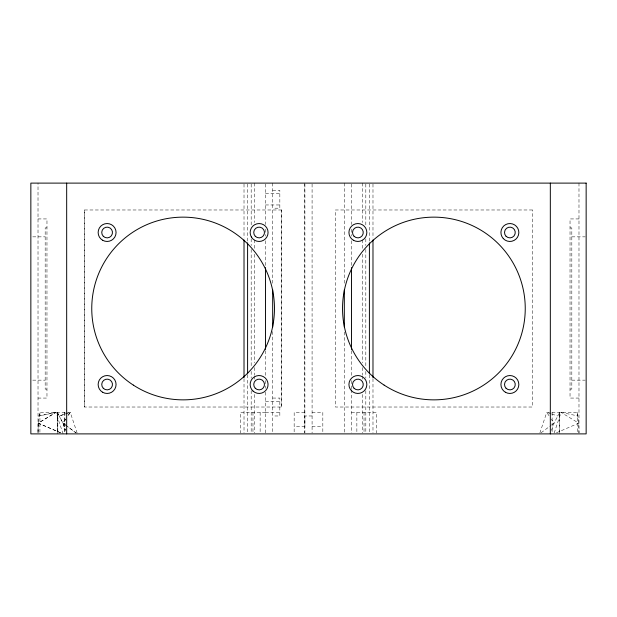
<?xml version="1.0" encoding="UTF-8"?>
<svg xmlns="http://www.w3.org/2000/svg" width="617" height="617" viewBox="0 0 617 617"><rect width="100%" height="100%" fill="white"/><g stroke="black" fill="none" stroke-linecap="round" stroke-linejoin="round"><path stroke-width="0.46" stroke-dasharray="3.08 2.31" d="M304.914 184.074L304.891 426.725L294.147 426.725M63.096 433.89L55.931 412.395L38.154 423.146L38.023 432.995L38.015 183.11M38.038 432.995L38.262 423.146L39.557 412.395L70.261 412.395L77.426 433.89L67.5 426.54M539.875 432.995L546.739 412.395L577.335 412.395L578.738 423.146L578.962 432.995M554.205 432.995L561.069 412.395L578.006 415.974M551.575 430.311L554.066 423.146L559.719 412.395L559.719 433.89M541.101 432.756L551.012 425.406M551.775 424.843L554.066 423.146L551.451 419.305M38.886 415.974L55.931 412.395L38.262 423.146L60.528 432.779M556.472 432.779L578.738 423.146L561.069 412.395M57.281 433.89L57.281 412.395L59.255 415.974L65.178 414.046M66.027 413.776L70.261 412.395L67.646 416.236L70.261 412.395L67.716 413.22M57.227 412.395L59.232 415.974L66.867 413.498M55.931 412.395L38.994 415.974L39.92 412.395L39.92 432.957M272.675 190.275L279.84 190.275L279.84 208.191L272.675 208.191M265.511 193.499L279.84 193.499M265.511 204.96L279.84 204.96M38.015 218.935L46.969 218.935L46.969 398.065L38.015 398.065M578.985 218.935L570.031 218.935L570.031 398.065L578.985 398.065M46.969 227.889L45.18 227.889L45.18 389.111L46.969 389.111M570.031 227.928L571.82 227.928L571.82 389.072L570.031 389.072M32.763 236.851L45.18 236.851M571.82 236.851L585.194 236.851M32.763 380.149L45.18 380.149M571.82 380.149L585.194 380.149M272.675 398.065L279.84 398.065L279.84 415.974L272.675 415.974M265.511 401.289L279.84 401.289M265.511 412.395L240.429 412.395L240.429 432.957M304.713 412.395L294.17 412.395L294.147 432.995M312.086 412.395L322.83 412.395L322.83 432.995M351.489 412.395L376.571 412.395L376.571 432.957M265.511 412.75L279.84 412.75M312.086 415.974L304.914 415.974L304.891 432.995M312.086 426.725L322.83 426.725M550.973 413.776L546.739 412.395L549.354 416.236M551.822 414.046L557.745 415.974M38.154 423.146L62.232 433.52M66.736 425.969L62.919 423.146L59.232 415.974M65.225 424.843L62.934 423.146L59.255 415.974M65.988 425.406L75.899 432.756M578.985 183.11L578.985 432.926M577.335 412.395L577.335 433.89M559.28 412.395L559.28 432.957M552.115 412.395L552.115 432.957M372.984 184.074L372.984 238.023M372.984 378.676L372.984 432.957M369.406 184.074L369.406 241.879M369.406 374.82L369.406 432.957M365.819 184.074L365.819 226.346M365.819 238.841L365.819 245.566M365.819 249.407L365.819 367.593M365.819 371.434L365.819 378.159M365.819 390.654L365.819 432.926M364.03 412.395L364.03 432.957M362.241 183.11L362.241 222.506M362.241 239.797L362.241 249.407M362.241 254.212L362.241 362.788M362.241 367.593L362.241 375.283M362.241 376.239L362.241 379.123M362.241 394.494L362.241 432.926M356.865 412.395L356.865 432.957M351.489 184.074L351.489 224.534M351.489 229.231L351.489 236.095M351.489 240.761L351.489 265.958M351.489 350.741L351.489 376.748M351.489 380.604L351.489 388.733M351.489 389.689L351.489 432.957M344.325 183.11L344.325 284.961M344.325 332.039L344.325 432.926M312.086 184.074L312.086 432.995M304.682 183.11L304.713 432.957M281.398 209.981L281.398 407.019M272.675 183.11L272.675 285.293M272.675 331.56L272.675 432.949M265.511 184.074L265.511 224.534M265.511 229.231L265.511 236.095M265.511 240.761L265.511 265.958M265.511 350.741L265.511 376.748M265.511 380.604L265.511 388.309M265.511 392.165L265.511 432.957M260.135 412.395L260.135 432.957M254.759 183.11L254.759 222.506M254.759 239.797L254.759 249.407M254.759 254.212L254.759 362.788M254.759 367.593L254.759 375.283M254.759 376.239L254.759 379.123M254.759 394.494L254.759 432.926M252.97 412.395L252.97 432.957M251.181 184.074L251.181 226.346M251.181 238.841L251.181 245.566M251.181 249.407L251.181 367.593M251.181 371.434L251.181 378.159M251.181 390.654L251.181 432.926M247.594 184.074L247.594 241.879M247.594 374.82L247.594 433.89M244.016 184.074L244.016 238.023M244.016 378.676L244.016 432.957M84.591 209.981L84.591 407.019M64.885 412.395L64.885 433.89M64.785 412.395L64.785 432.957M57.813 412.395L57.813 432.957M57.72 412.395L57.72 433.89M65.549 419.305L62.934 423.146L65.425 430.311L62.934 423.146L65.541 419.305M281.63 209.981L84.352 209.981L84.352 407.019L281.63 407.019L281.63 209.981M532.409 209.981L335.37 209.981L335.37 407.019L532.409 407.019L532.409 209.981"/><path stroke-width="0.93" d="M550.325 183.11L550.325 433.89M372.984 239.951L372.984 377.712M369.406 242.836L369.406 373.856M351.489 267.662L351.489 349.338M344.325 289.766L344.325 327.234M272.675 289.766L272.675 327.234M265.511 267.662L265.511 349.338M247.594 242.836L247.594 373.856M244.016 239.951L244.016 377.712M66.675 183.11L66.675 433.89M586.15 183.11L30.85 183.11L30.85 433.89L586.15 433.89L586.15 183.11M354.089 388.301A5.376 5.376 0 0 0 363.081 385.887A5.376 5.376 0 0 0 356.503 379.308A5.376 5.376 0 0 0 354.089 388.301M506.087 236.303A5.376 5.376 0 0 0 515.079 233.889A5.376 5.376 0 0 0 508.501 227.311A5.376 5.376 0 0 0 506.087 236.303M506.087 388.301A5.376 5.376 0 0 0 515.079 385.887A5.376 5.376 0 0 0 508.501 379.308A5.376 5.376 0 0 0 506.087 388.301M503.31 238.586A8.954 8.954 0 0 0 518.442 235.154A8.954 8.954 0 0 0 507.914 223.763A8.954 8.954 0 0 0 503.31 238.586M133.357 385.116A91.355 91.355 0 0 0 274.341 313.282A91.355 91.355 0 0 0 141.632 227.102A91.355 91.355 0 0 0 133.357 385.116M353.418 240.26A8.954 8.954 0 0 0 366.845 232.501A8.954 8.954 0 0 0 353.418 224.742A8.954 8.954 0 0 0 353.418 240.26M102.63 392.258A8.954 8.954 0 0 0 116.065 384.499A8.954 8.954 0 0 0 102.63 376.74A8.954 8.954 0 0 0 102.63 392.258M384.136 385.116A91.355 91.355 0 0 0 525.121 313.282A91.355 91.355 0 0 0 392.412 227.102A91.355 91.355 0 0 0 384.136 385.116M251.35 236.982A8.954 8.954 0 0 0 266.868 236.982A8.954 8.954 0 0 0 259.109 223.547A8.954 8.954 0 0 0 251.35 236.982M103.309 236.303A5.376 5.376 0 0 0 112.302 233.889A5.376 5.376 0 0 0 105.723 227.311A5.376 5.376 0 0 0 103.309 236.303M255.307 236.303A5.376 5.376 0 0 0 264.3 233.889A5.376 5.376 0 0 0 257.713 227.311A5.376 5.376 0 0 0 255.307 236.303M253.124 391.163A8.954 8.954 0 0 0 267.871 386.35A8.954 8.954 0 0 0 256.333 375.984A8.954 8.954 0 0 0 253.124 391.163M255.307 388.301A5.376 5.376 0 0 0 264.3 385.887A5.376 5.376 0 0 0 257.713 379.308A5.376 5.376 0 0 0 255.307 388.301M351.428 390.7A8.954 8.954 0 0 0 366.49 386.998A8.954 8.954 0 0 0 355.754 375.799A8.954 8.954 0 0 0 351.428 390.7M505.408 392.258A8.954 8.954 0 0 0 518.843 384.499A8.954 8.954 0 0 0 505.408 376.74A8.954 8.954 0 0 0 505.408 392.258M354.089 236.303A5.376 5.376 0 0 0 363.081 233.889A5.376 5.376 0 0 0 356.503 227.311A5.376 5.376 0 0 0 354.089 236.303M102.63 240.26A8.954 8.954 0 0 0 116.065 232.501A8.954 8.954 0 0 0 102.63 224.742A8.954 8.954 0 0 0 102.63 240.26M103.309 388.301A5.376 5.376 0 0 0 112.302 385.887A5.376 5.376 0 0 0 105.723 379.308A5.376 5.376 0 0 0 103.309 388.301"/></g></svg>
